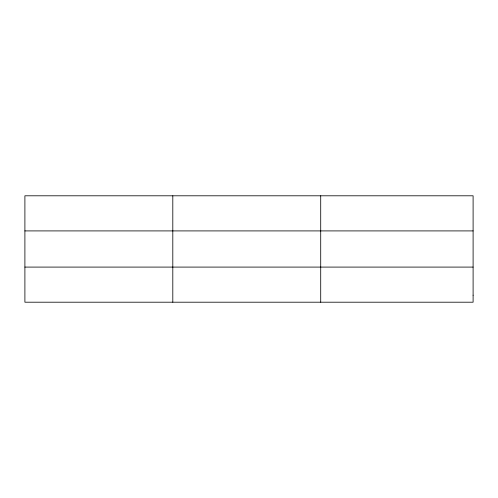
<?xml version="1.0" encoding="UTF-8"?>
<svg xmlns="http://www.w3.org/2000/svg" width="498" height="498" viewBox="0 0 498 498"><rect width="100%" height="100%" fill="white"/><g stroke="black" fill="none" stroke-linecap="round" stroke-linejoin="round"><path stroke-width="0.75" d="M172.806 195.795L172.806 302.205M320.712 195.795L320.712 302.205M24.9 230.91L473.1 230.91M24.9 267.09L473.1 267.09M473.1 295.183L473.1 302.205L24.9 302.205L24.9 195.795L473.1 195.795L473.1 295.183"/></g></svg>
